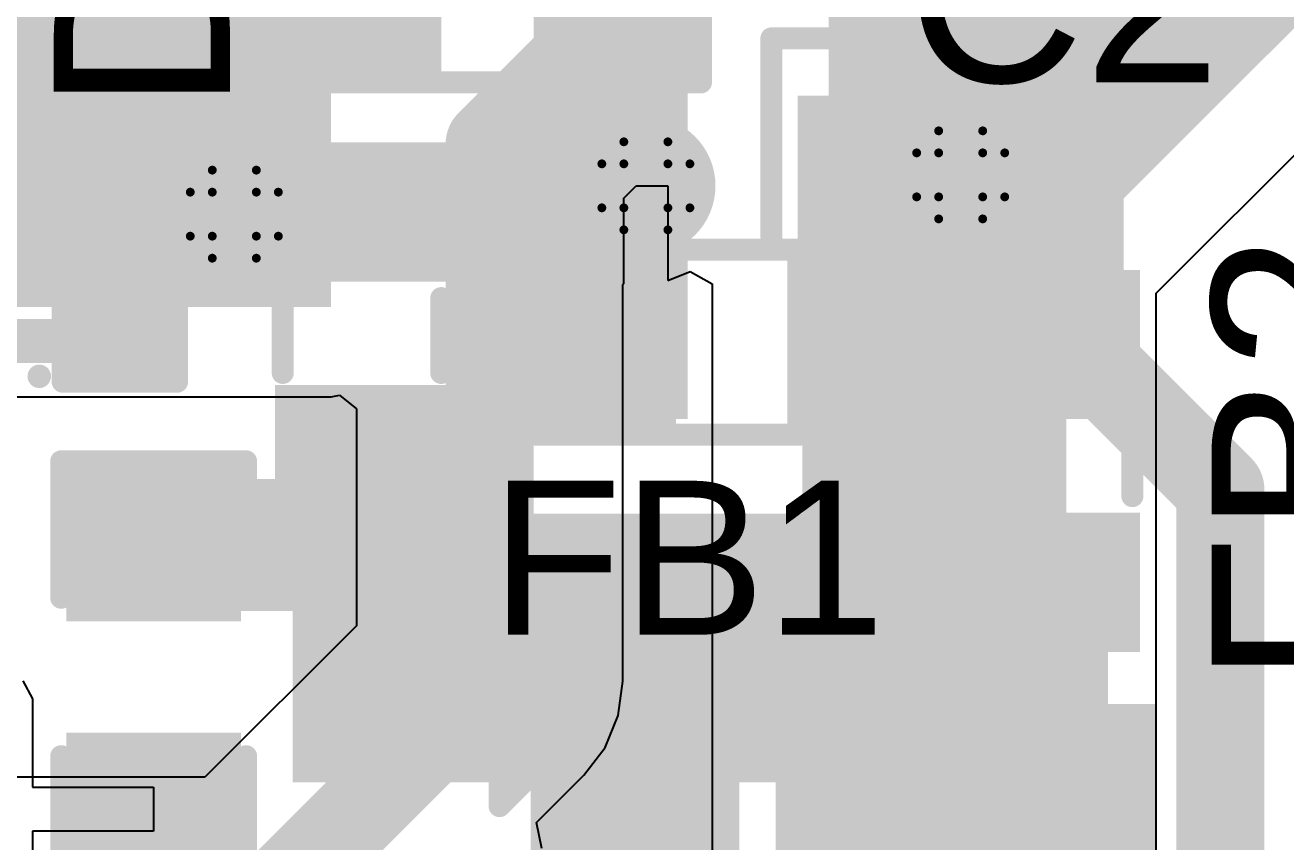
# Model space of a CAD drawing. Header units: inches. Extents: x -60 to 307, y -25 to 134.
# Drawn here: x -4.99 to 2.28, y 15.05 to 19.76 of the extents above; entities that cross this region are included whole.
import ezdxf

# ---------------------------------------------------------------- set-up
doc = ezdxf.new("R2010")
doc.units = ezdxf.units.IN
for name, color, linetype in [('BOARD OUTLINE', 216, 'Continuous'), ('Bottom Layer', 5, 'Continuous'), ('Bottom Solder', 6, 'Continuous'), ('Drill Drawing', 1, 'Continuous'), ('Top Layer', 1, 'Continuous'), ('Top Overlay', 2, 'Continuous'), ('Top Paste', 8, 'Continuous'), ('Top Solder', 216, 'Continuous'), ('Via Holes', 16, 'Continuous')]:
    doc.layers.add(name, color=color, linetype=linetype)
doc.styles.add('Arial', font='', dxfattribs={"height": 0.2})
doc.styles.get('Arial').set_extended_font_data('Arial')

# ---------------------------------------------------------------- blocks, each defined once
blk = doc.blocks.new('C___0603_4')
at = {"layer": 'Top Layer'}
for points in [[(-0.381, 0.4445), (-0.381, -0.4445), (-1.143, -0.4445), (-1.143, 0.4445)], [(1.143, 0.4445), (1.143, -0.4445), (0.381, -0.4445), (0.381, 0.4445)]]:
    blk.add_hatch(color=1, dxfattribs=at).paths.add_polyline_path(points)
at = {"layer": 'Top Paste'}
for points in [[(-0.381, 0.4445), (-0.381, -0.4445), (-1.143, -0.4445), (-1.143, 0.4445)], [(1.143, 0.4445), (1.143, -0.4445), (0.381, -0.4445), (0.381, 0.4445)]]:
    blk.add_hatch(color=8, dxfattribs=at).paths.add_polyline_path(points)
at = {"layer": 'Top Solder'}
for points in [[(-0.321, 0.5045), (-0.321, -0.5045), (-1.203, -0.5045), (-1.203, 0.5045)], [(1.203, 0.5045), (1.203, -0.5045), (0.321, -0.5045), (0.321, 0.5045)]]:
    blk.add_hatch(color=216, dxfattribs=at).paths.add_polyline_path(points)
at = {"layer": 'Top Overlay'}
for points in [[(-1.2446, -0.5334, 0.127, 0.127, 0), (-1.2446, 0.5334, 0.127, 0.127, 0)], [(-0.4572, 0.5334, 0.127, 0.127, 0), (-1.2446, 0.5334, 0.127, 0.127, 0)], [(1.2446, 0.5334, 0.127, 0.127, 0), (0.4572, 0.5334, 0.127, 0.127, 0)], [(1.2446, -0.5334, 0.127, 0.127, 0), (1.2446, 0.5334, 0.127, 0.127, 0)], [(-0.4572, -0.5334, 0.127, 0.127, 0), (-1.2446, -0.5334, 0.127, 0.127, 0)], [(1.2446, -0.5334, 0.127, 0.127, 0), (0.4572, -0.5334, 0.127, 0.127, 0)]]:
    blk.add_lwpolyline(points, format="xyseb", dxfattribs=at)
for points in [[(-1.2764, 0.5334, 0.0635, 0.0635, 1), (-1.2128, 0.5334, 0.0635, 0.0635, 1)], [(-1.2764, 0.5334, 0.0635, 0.0635, 1), (-1.2128, 0.5334, 0.0635, 0.0635, 1)], [(-0.4889, 0.5334, 0.0635, 0.0635, 1), (-0.4254, 0.5334, 0.0635, 0.0635, 1)], [(0.4254, 0.5334, 0.0635, 0.0635, 1), (0.4889, 0.5334, 0.0635, 0.0635, 1)], [(1.2128, 0.5334, 0.0635, 0.0635, 1), (1.2764, 0.5334, 0.0635, 0.0635, 1)], [(1.2128, 0.5334, 0.0635, 0.0635, 1), (1.2764, 0.5334, 0.0635, 0.0635, 1)], [(-1.2764, -0.5334, 0.0635, 0.0635, 1), (-1.2128, -0.5334, 0.0635, 0.0635, 1)], [(-1.2764, -0.5334, 0.0635, 0.0635, 1), (-1.2128, -0.5334, 0.0635, 0.0635, 1)], [(-0.4889, -0.5334, 0.0635, 0.0635, 1), (-0.4254, -0.5334, 0.0635, 0.0635, 1)], [(0.4254, -0.5334, 0.0635, 0.0635, 1), (0.4889, -0.5334, 0.0635, 0.0635, 1)], [(1.2128, -0.5334, 0.0635, 0.0635, 1), (1.2764, -0.5334, 0.0635, 0.0635, 1)], [(1.2128, -0.5334, 0.0635, 0.0635, 1), (1.2764, -0.5334, 0.0635, 0.0635, 1)]]:
    blk.add_lwpolyline(points, format="xyseb", close=True, dxfattribs=at)
blk = doc.blocks.new('IND_0603__1608_M_______8')
at = {"layer": 'Top Layer'}
for points in [[(-1, 0.4), (-0.4, 0.4), (-0.4, -0.4), (-1, -0.4)], [(0.4, 0.4), (1, 0.4), (1, -0.4), (0.4, -0.4)]]:
    blk.add_hatch(color=1, dxfattribs=at).paths.add_polyline_path(points)
at = {"layer": 'Top Paste'}
for points in [[(-1, 0.4), (-0.4, 0.4), (-0.4, -0.4), (-1, -0.4)], [(0.4, 0.4), (1, 0.4), (1, -0.4), (0.4, -0.4)]]:
    blk.add_hatch(color=8, dxfattribs=at).paths.add_polyline_path(points)
at = {"layer": 'Top Solder'}
for points in [[(-1.1016, 0.5016), (-0.2984, 0.5016), (-0.2984, -0.5016), (-1.1016, -0.5016)], [(0.2984, 0.5016), (1.1016, 0.5016), (1.1016, -0.5016), (0.2984, -0.5016)]]:
    blk.add_hatch(color=216, dxfattribs=at).paths.add_polyline_path(points)
at = {"layer": 'Top Overlay'}
for points in [[(0.2286, 0.4572, 0.127, 0.127, 0), (-0.2032, 0.4572, 0.127, 0.127, 0)], [(0.2286, -0.4572, 0.127, 0.127, 0), (-0.2032, -0.4572, 0.127, 0.127, 0)]]:
    blk.add_lwpolyline(points, format="xyseb", dxfattribs=at)
for points in [[(-0.2349, 0.4572, 0.0635, 0.0635, 1), (-0.1714, 0.4572, 0.0635, 0.0635, 1)], [(0.1968, 0.4572, 0.0635, 0.0635, 1), (0.2604, 0.4572, 0.0635, 0.0635, 1)], [(-0.2349, -0.4572, 0.0635, 0.0635, 1), (-0.1714, -0.4572, 0.0635, 0.0635, 1)], [(0.1968, -0.4572, 0.0635, 0.0635, 1), (0.2604, -0.4572, 0.0635, 0.0635, 1)]]:
    blk.add_lwpolyline(points, format="xyseb", close=True, dxfattribs=at)
blk = doc.blocks.new('SOT_25_5_12')
at = {"layer": 'Top Layer'}
for points in [[(-1.7, 1.3), (-0.7, 1.3), (-0.7, 0.6), (-1.7, 0.6)], [(0.7, 1.3), (1.7, 1.3), (1.7, 0.6), (0.7, 0.6)], [(-1.7, 0.35), (-0.7, 0.35), (-0.7, -0.35), (-1.7, -0.35)], [(-1.7, -0.6), (-0.7, -0.6), (-0.7, -1.3), (-1.7, -1.3)], [(0.7, -0.6), (1.7, -0.6), (1.7, -1.3), (0.7, -1.3)]]:
    blk.add_hatch(color=1, dxfattribs=at).paths.add_polyline_path(points)
at = {"layer": 'Top Paste'}
for points in [[(-1.7, 1.3), (-0.7, 1.3), (-0.7, 0.6), (-1.7, 0.6)], [(0.7, 1.3), (1.7, 1.3), (1.7, 0.6), (0.7, 0.6)], [(-1.7, 0.35), (-0.7, 0.35), (-0.7, -0.35), (-1.7, -0.35)], [(-1.7, -0.6), (-0.7, -0.6), (-0.7, -1.3), (-1.7, -1.3)], [(0.7, -0.6), (1.7, -0.6), (1.7, -1.3), (0.7, -1.3)]]:
    blk.add_hatch(color=8, dxfattribs=at).paths.add_polyline_path(points)
at = {"layer": 'Top Solder'}
for points in [[(-1.8016, 1.4016), (-0.5984, 1.4016), (-0.5984, 0.4984), (-1.8016, 0.4984)], [(0.5984, 1.4016), (1.8016, 1.4016), (1.8016, 0.4984), (0.5984, 0.4984)], [(-1.8016, 0.4516), (-0.5984, 0.4516), (-0.5984, -0.4516), (-1.8016, -0.4516)], [(-1.8016, -0.4984), (-0.5984, -0.4984), (-0.5984, -1.4016), (-1.8016, -1.4016)], [(0.5984, -0.4984), (1.8016, -0.4984), (1.8016, -1.4016), (0.5984, -1.4016)]]:
    blk.add_hatch(color=216, dxfattribs=at).paths.add_polyline_path(points)
at = {"layer": 'Top Overlay'}
for points in [[(-0.762, 1.4224, 0.127, 0.127, 0), (-0.762, 1.5494, 0.127, 0.127, 0)], [(-0.762, 1.5494, 0.127, 0.127, 0), (0.762, 1.5494, 0.127, 0.127, 0)], [(0.762, 1.4224, 0.127, 0.127, 0), (0.762, 1.5494, 0.127, 0.127, 0)], [(-1.9812, 0.8128, 0.127, 0.127, 0), (-1.9812, 1.0668, 0.127, 0.127, 0)], [(-1.9812, 1.0668, 0.127, 0.127, 0), (-1.8542, 0.9398, 0.127, 0.127, 0)], [(-1.9812, 0.8128, 0.127, 0.127, 0), (-1.8542, 0.9398, 0.127, 0.127, 0)], [(-0.762, -1.5494, 0.127, 0.127, 0), (-0.762, -1.4224, 0.127, 0.127, 0)], [(0.762, -1.5494, 0.127, 0.127, 0), (0.762, -1.4224, 0.127, 0.127, 0)], [(-0.762, -1.5494, 0.127, 0.127, 0), (0.762, -1.5494, 0.127, 0.127, 0)]]:
    blk.add_lwpolyline(points, format="xyseb", dxfattribs=at)
for points in [[(-0.7937, 1.5494, 0.0635, 0.0635, 1), (-0.7302, 1.5494, 0.0635, 0.0635, 1)], [(-0.7937, 1.5494, 0.0635, 0.0635, 1), (-0.7302, 1.5494, 0.0635, 0.0635, 1)], [(0.7302, 1.5494, 0.0635, 0.0635, 1), (0.7937, 1.5494, 0.0635, 0.0635, 1)], [(0.7302, 1.5494, 0.0635, 0.0635, 1), (0.7937, 1.5494, 0.0635, 0.0635, 1)], [(-0.7937, 1.4224, 0.0635, 0.0635, 1), (-0.7302, 1.4224, 0.0635, 0.0635, 1)], [(0.7302, 1.4224, 0.0635, 0.0635, 1), (0.7937, 1.4224, 0.0635, 0.0635, 1)], [(-2.013, 1.0668, 0.0635, 0.0635, 1), (-1.9494, 1.0668, 0.0635, 0.0635, 1)], [(-2.013, 1.0668, 0.0635, 0.0635, 1), (-1.9494, 1.0668, 0.0635, 0.0635, 1)], [(-1.886, 0.9398, 0.0635, 0.0635, 1), (-1.8224, 0.9398, 0.0635, 0.0635, 1)], [(-1.886, 0.9398, 0.0635, 0.0635, 1), (-1.8224, 0.9398, 0.0635, 0.0635, 1)], [(-2.013, 0.8128, 0.0635, 0.0635, 1), (-1.9494, 0.8128, 0.0635, 0.0635, 1)], [(-2.013, 0.8128, 0.0635, 0.0635, 1), (-1.9494, 0.8128, 0.0635, 0.0635, 1)], [(-0.7937, -1.4224, 0.0635, 0.0635, 1), (-0.7302, -1.4224, 0.0635, 0.0635, 1)], [(0.7302, -1.4224, 0.0635, 0.0635, 1), (0.7937, -1.4224, 0.0635, 0.0635, 1)], [(-0.7937, -1.5494, 0.0635, 0.0635, 1), (-0.7302, -1.5494, 0.0635, 0.0635, 1)], [(-0.7937, -1.5494, 0.0635, 0.0635, 1), (-0.7302, -1.5494, 0.0635, 0.0635, 1)], [(0.7302, -1.5494, 0.0635, 0.0635, 1), (0.7937, -1.5494, 0.0635, 0.0635, 1)], [(0.7302, -1.5494, 0.0635, 0.0635, 1), (0.7937, -1.5494, 0.0635, 0.0635, 1)]]:
    blk.add_lwpolyline(points, format="xyseb", close=True, dxfattribs=at)
blk = doc.blocks.new('R___0603_19')
at = {"layer": 'Top Layer'}
for points in [[(-0.381, 0.4445), (-0.381, -0.4445), (-1.143, -0.4445), (-1.143, 0.4445)], [(1.143, 0.4445), (1.143, -0.4445), (0.381, -0.4445), (0.381, 0.4445)]]:
    blk.add_hatch(color=1, dxfattribs=at).paths.add_polyline_path(points)
at = {"layer": 'Top Paste'}
for points in [[(-0.381, 0.4445), (-0.381, -0.4445), (-1.143, -0.4445), (-1.143, 0.4445)], [(1.143, 0.4445), (1.143, -0.4445), (0.381, -0.4445), (0.381, 0.4445)]]:
    blk.add_hatch(color=8, dxfattribs=at).paths.add_polyline_path(points)
at = {"layer": 'Top Solder'}
for points in [[(-0.2794, 0.5461), (-0.2794, -0.5461), (-1.2446, -0.5461), (-1.2446, 0.5461)], [(1.2446, 0.5461), (1.2446, -0.5461), (0.2794, -0.5461), (0.2794, 0.5461)]]:
    blk.add_hatch(color=216, dxfattribs=at).paths.add_polyline_path(points)
at = {"layer": 'Top Overlay'}
for points in [[(-1.2192, 0.5334, 0.127, 0.127, 0), (-1.2192, -0.5334, 0.127, 0.127, 0)], [(1.2192, 0.5334, 0.127, 0.127, 0), (-1.2192, 0.5334, 0.127, 0.127, 0)], [(1.2192, 0.5334, 0.127, 0.127, 0), (1.2192, -0.5334, 0.127, 0.127, 0)], [(1.2192, -0.5334, 0.127, 0.127, 0), (-1.2192, -0.5334, 0.127, 0.127, 0)]]:
    blk.add_lwpolyline(points, format="xyseb", dxfattribs=at)
for points in [[(-1.25095, 0.5334, 0.0635, 0.0635, 1), (-1.18745, 0.5334, 0.0635, 0.0635, 1)], [(-1.25095, 0.5334, 0.0635, 0.0635, 1), (-1.18745, 0.5334, 0.0635, 0.0635, 1)], [(1.18745, 0.5334, 0.0635, 0.0635, 1), (1.25095, 0.5334, 0.0635, 0.0635, 1)], [(1.18745, 0.5334, 0.0635, 0.0635, 1), (1.25095, 0.5334, 0.0635, 0.0635, 1)], [(-1.25095, -0.5334, 0.0635, 0.0635, 1), (-1.18745, -0.5334, 0.0635, 0.0635, 1)], [(-1.25095, -0.5334, 0.0635, 0.0635, 1), (-1.18745, -0.5334, 0.0635, 0.0635, 1)], [(1.18745, -0.5334, 0.0635, 0.0635, 1), (1.25095, -0.5334, 0.0635, 0.0635, 1)], [(1.18745, -0.5334, 0.0635, 0.0635, 1), (1.25095, -0.5334, 0.0635, 0.0635, 1)]]:
    blk.add_lwpolyline(points, format="xyseb", close=True, dxfattribs=at)
blk = doc.blocks.new('IND_0603__1608_M_______31')
at = {"layer": 'Top Layer'}
for points in [[(-1, 0.4), (-0.4, 0.4), (-0.4, -0.4), (-1, -0.4)], [(0.4, 0.4), (1, 0.4), (1, -0.4), (0.4, -0.4)]]:
    blk.add_hatch(color=1, dxfattribs=at).paths.add_polyline_path(points)
at = {"layer": 'Top Paste'}
for points in [[(-1, 0.4), (-0.4, 0.4), (-0.4, -0.4), (-1, -0.4)], [(0.4, 0.4), (1, 0.4), (1, -0.4), (0.4, -0.4)]]:
    blk.add_hatch(color=8, dxfattribs=at).paths.add_polyline_path(points)
at = {"layer": 'Top Solder'}
for points in [[(-1.1016, 0.5016), (-0.2984, 0.5016), (-0.2984, -0.5016), (-1.1016, -0.5016)], [(0.2984, 0.5016), (1.1016, 0.5016), (1.1016, -0.5016), (0.2984, -0.5016)]]:
    blk.add_hatch(color=216, dxfattribs=at).paths.add_polyline_path(points)
at = {"layer": 'Top Overlay'}
for points in [[(-0.2032, 0.4572, 0.127, 0.127, 0), (0.2286, 0.4572, 0.127, 0.127, 0)], [(-0.2032, -0.4572, 0.127, 0.127, 0), (0.2286, -0.4572, 0.127, 0.127, 0)]]:
    blk.add_lwpolyline(points, format="xyseb", dxfattribs=at)
for points in [[(-0.2349, 0.4572, 0.0635, 0.0635, 1), (-0.1714, 0.4572, 0.0635, 0.0635, 1)], [(0.1968, 0.4572, 0.0635, 0.0635, 1), (0.2604, 0.4572, 0.0635, 0.0635, 1)], [(-0.2349, -0.4572, 0.0635, 0.0635, 1), (-0.1714, -0.4572, 0.0635, 0.0635, 1)], [(0.1968, -0.4572, 0.0635, 0.0635, 1), (0.2604, -0.4572, 0.0635, 0.0635, 1)]]:
    blk.add_lwpolyline(points, format="xyseb", close=True, dxfattribs=at)
blk = doc.blocks.new('X1SON_32')
at = {"layer": 'Top Layer'}
for points in [[(-0.5, 0.25), (-0.2, 0.25), (-0.2, -0.25), (-0.5, -0.25)], [(0.2, 0.25), (0.5, 0.25), (0.5, -0.25), (0.2, -0.25)]]:
    blk.add_hatch(color=1, dxfattribs=at).paths.add_polyline_path(points)
at = {"layer": 'Top Paste'}
for points in [[(-0.5, 0.25), (-0.2, 0.25), (-0.2, -0.25), (-0.5, -0.25)], [(0.2, 0.25), (0.5, 0.25), (0.5, -0.25), (0.2, -0.25)]]:
    blk.add_hatch(color=8, dxfattribs=at).paths.add_polyline_path(points)
at = {"layer": 'Top Solder'}
for points in [[(-0.6016, 0.3516), (-0.0984, 0.3516), (-0.0984, -0.3516), (-0.6016, -0.3516)], [(0.0984, 0.3516), (0.6016, 0.3516), (0.6016, -0.3516), (0.0984, -0.3516)]]:
    blk.add_hatch(color=216, dxfattribs=at).paths.add_polyline_path(points)
at = {"layer": 'Top Overlay'}
for points in [[(-0.5486, 0.4651, 0.127, 0.127, 1), (-0.5573, 0.4651, 0.127, 0.127, 1)], [(-0.5891, 0.4651, 0.0635, 0.0635, 1), (-0.5256, 0.4651, 0.0635, 0.0635, 1)], [(-0.5803, 0.4651, 0.0635, 0.0635, 1), (-0.5168, 0.4651, 0.0635, 0.0635, 1)], [(-0.6159, 0.3302, 0.0635, 0.0635, 1), (-0.5524, 0.3302, 0.0635, 0.0635, 1)], [(-0.6159, 0.3302, 0.0635, 0.0635, 1), (-0.5524, 0.3302, 0.0635, 0.0635, 1)], [(0.5524, 0.3302, 0.0635, 0.0635, 1), (0.6159, 0.3302, 0.0635, 0.0635, 1)], [(0.5524, 0.3302, 0.0635, 0.0635, 1), (0.6159, 0.3302, 0.0635, 0.0635, 1)], [(-0.6159, -0.3302, 0.0635, 0.0635, 1), (-0.5524, -0.3302, 0.0635, 0.0635, 1)], [(-0.6159, -0.3302, 0.0635, 0.0635, 1), (-0.5524, -0.3302, 0.0635, 0.0635, 1)], [(0.5524, -0.3302, 0.0635, 0.0635, 1), (0.6159, -0.3302, 0.0635, 0.0635, 1)], [(0.5524, -0.3302, 0.0635, 0.0635, 1), (0.6159, -0.3302, 0.0635, 0.0635, 1)]]:
    blk.add_lwpolyline(points, format="xyseb", close=True, dxfattribs=at)
for points in [[(-0.5842, 0.3302, 0.127, 0.127, 0), (0.5842, 0.3302, 0.127, 0.127, 0)], [(-0.5842, 0.3302, 0.127, 0.127, 0), (-0.5842, -0.3302, 0.127, 0.127, 0)], [(0.5842, 0.3302, 0.127, 0.127, 0), (0.5842, -0.3302, 0.127, 0.127, 0)], [(-0.5842, -0.3302, 0.127, 0.127, 0), (0.5842, -0.3302, 0.127, 0.127, 0)]]:
    blk.add_lwpolyline(points, format="xyseb", dxfattribs=at)
blk = doc.blocks.new('C___0603_76')
at = {"layer": 'Top Layer'}
for points in [[(-0.381, 0.4445), (-0.381, -0.4445), (-1.143, -0.4445), (-1.143, 0.4445)], [(1.143, 0.4445), (1.143, -0.4445), (0.381, -0.4445), (0.381, 0.4445)]]:
    blk.add_hatch(color=1, dxfattribs=at).paths.add_polyline_path(points)
at = {"layer": 'Top Paste'}
for points in [[(-0.381, 0.4445), (-0.381, -0.4445), (-1.143, -0.4445), (-1.143, 0.4445)], [(1.143, 0.4445), (1.143, -0.4445), (0.381, -0.4445), (0.381, 0.4445)]]:
    blk.add_hatch(color=8, dxfattribs=at).paths.add_polyline_path(points)
at = {"layer": 'Top Solder'}
for points in [[(-0.321, 0.5045), (-0.321, -0.5045), (-1.203, -0.5045), (-1.203, 0.5045)], [(1.203, 0.5045), (1.203, -0.5045), (0.321, -0.5045), (0.321, 0.5045)]]:
    blk.add_hatch(color=216, dxfattribs=at).paths.add_polyline_path(points)
at = {"layer": 'Top Overlay'}
for points in [[(-1.2446, 0.5334, 0.127, 0.127, 0), (-1.2446, -0.5334, 0.127, 0.127, 0)], [(-0.4572, 0.5334, 0.127, 0.127, 0), (-1.2446, 0.5334, 0.127, 0.127, 0)], [(1.2446, 0.5334, 0.127, 0.127, 0), (0.4572, 0.5334, 0.127, 0.127, 0)], [(1.2446, 0.5334, 0.127, 0.127, 0), (1.2446, -0.5334, 0.127, 0.127, 0)], [(-0.4572, -0.5334, 0.127, 0.127, 0), (-1.2446, -0.5334, 0.127, 0.127, 0)], [(1.2446, -0.5334, 0.127, 0.127, 0), (0.4572, -0.5334, 0.127, 0.127, 0)]]:
    blk.add_lwpolyline(points, format="xyseb", dxfattribs=at)
for points in [[(-1.2764, 0.5334, 0.0635, 0.0635, 1), (-1.2128, 0.5334, 0.0635, 0.0635, 1)], [(-1.2764, 0.5334, 0.0635, 0.0635, 1), (-1.2128, 0.5334, 0.0635, 0.0635, 1)], [(-0.4889, 0.5334, 0.0635, 0.0635, 1), (-0.4254, 0.5334, 0.0635, 0.0635, 1)], [(0.4254, 0.5334, 0.0635, 0.0635, 1), (0.4889, 0.5334, 0.0635, 0.0635, 1)], [(1.2128, 0.5334, 0.0635, 0.0635, 1), (1.2764, 0.5334, 0.0635, 0.0635, 1)], [(1.2128, 0.5334, 0.0635, 0.0635, 1), (1.2764, 0.5334, 0.0635, 0.0635, 1)], [(-1.2764, -0.5334, 0.0635, 0.0635, 1), (-1.2128, -0.5334, 0.0635, 0.0635, 1)], [(-1.2764, -0.5334, 0.0635, 0.0635, 1), (-1.2128, -0.5334, 0.0635, 0.0635, 1)], [(-0.4889, -0.5334, 0.0635, 0.0635, 1), (-0.4254, -0.5334, 0.0635, 0.0635, 1)], [(0.4254, -0.5334, 0.0635, 0.0635, 1), (0.4889, -0.5334, 0.0635, 0.0635, 1)], [(1.2128, -0.5334, 0.0635, 0.0635, 1), (1.2764, -0.5334, 0.0635, 0.0635, 1)], [(1.2128, -0.5334, 0.0635, 0.0635, 1), (1.2764, -0.5334, 0.0635, 0.0635, 1)]]:
    blk.add_lwpolyline(points, format="xyseb", close=True, dxfattribs=at)

msp = doc.modelspace()

# ---------------------------------------------------------------- hatches: boundary and pattern name
at = {"layer": 'Bottom Layer'}
msp.add_hatch(color=5, dxfattribs=at).paths.add_polyline_path([(-5.9436, 18.1356), (-3.2258, 18.1356), (-3.2258, 24.13), (-5.9436, 24.13)])
h = msp.add_hatch(color=5, dxfattribs=at)
edge = h.paths.add_edge_path()
edge.add_arc((-1.4099, 18.8343), 0.3, 0, 360)
h = msp.add_hatch(color=5, dxfattribs=at)
edge = h.paths.add_edge_path()
edge.add_arc((0.4064, 18.8976), 0.3, 0, 360)
h = msp.add_hatch(color=5, dxfattribs=at)
edge = h.paths.add_edge_path()
edge.add_arc((-3.7846, 18.6708), 0.3, 0, 360)
at = {"layer": 'Bottom Solder'}
h = msp.add_hatch(color=6, dxfattribs=at)
edge = h.paths.add_edge_path()
edge.add_arc((0.4064, 18.8976), 0.4016, 0, 360)
h = msp.add_hatch(color=6, dxfattribs=at)
edge = h.paths.add_edge_path()
edge.add_arc((-1.4099, 18.8343), 0.4016, 0, 360)
h = msp.add_hatch(color=6, dxfattribs=at)
edge = h.paths.add_edge_path()
edge.add_arc((-3.7846, 18.6708), 0.4016, 0, 360)
at = {"layer": 'Top Layer'}
for points in [[(-2.0574, 17.4879), (-1.1684, 17.4879), (-1.1684, 20.4089), (-2.0574, 20.4089)], [(-0.5334, 17.4879), (1.3462, 17.4879), (1.3462, 19.3548), (-0.5334, 19.3548)], [(-3.448, 16.3068), (-2.5654, 16.3068), (-2.5654, 17.5832), (-3.448, 17.5832)], [(-4.6945, 16.381), (-2.5654, 16.381), (-2.5654, 17.143), (-4.6945, 17.143)], [(-3.448, 15.392), (-0.2794, 15.392), (-0.2794, 16.9418), (-3.448, 16.9418)]]:
    msp.add_hatch(color=1, dxfattribs=at).paths.add_polyline_path(points)
h = msp.add_hatch(color=1, dxfattribs=at)
edge = h.paths.add_edge_path()
edge.add_arc((-1.4099, 18.8343), 0.3, 0, 360)
h = msp.add_hatch(color=1, dxfattribs=at)
edge = h.paths.add_edge_path()
edge.add_arc((0.4064, 18.8976), 0.3, 0, 360)
h = msp.add_hatch(color=1, dxfattribs=at)
edge = h.paths.add_edge_path()
edge.add_arc((-3.7846, 18.6708), 0.3, 0, 360)
at = {"layer": 'Top Solder'}
h = msp.add_hatch(color=216, dxfattribs=at)
edge = h.paths.add_edge_path()
edge.add_arc((0.4064, 18.8976), 0.4016, 0, 360)
h = msp.add_hatch(color=216, dxfattribs=at)
edge = h.paths.add_edge_path()
edge.add_arc((-1.4099, 18.8343), 0.4016, 0, 360)
h = msp.add_hatch(color=216, dxfattribs=at)
edge = h.paths.add_edge_path()
edge.add_arc((-3.7846, 18.6708), 0.4016, 0, 360)
at = {"layer": 'Via Holes'}
h = msp.add_hatch(color=7, dxfattribs=at)
edge = h.paths.add_edge_path()
edge.add_arc((-1.4099, 18.8343), 0.15, 0, 360)
h = msp.add_hatch(color=7, dxfattribs=at)
edge = h.paths.add_edge_path()
edge.add_arc((0.4064, 18.8976), 0.15, 0, 360)
h = msp.add_hatch(color=7, dxfattribs=at)
edge = h.paths.add_edge_path()
edge.add_arc((-3.7846, 18.6708), 0.15, 0, 360)

# ---------------------------------------------------------------- linework, layer by layer
at = {"layer": 'BOARD OUTLINE'}
msp.add_lwpolyline([(33.8897, 54.2383, 0.254, 0.254, -6.230382), (11.9835, 54.2604, 0.254, 0.254, 0)], format="xyseb", dxfattribs=at)
at = {"layer": 'Bottom Layer'}
for p, q in [((1.535, 18.2146), (4.1882, 20.8678)), ((-1.5369, 18.7629), (-1.4655, 18.8343)), ((-1.4655, 18.8343), (-1.2829, 18.8343)), ((-1.2829, 18.8343), (-1.2829, 18.2872)), ((-1.5369, 18.269), (-1.5369, 18.7629)), ((-1.2829, 18.2872), (-1.154, 18.3406)), ((-1.154, 18.3406), (-1.027, 18.2678)), ((-1.5428, 18.265), (-1.5369, 18.269)), ((-1.5428, 15.9766), (-1.5428, 18.265)), ((-1.027, 18.2678), (-1.027, 6.35)), ((1.535, 6.35), (1.535, 18.2146)), ((-5.9436, 17.6176), (-3.2258, 17.6176)), ((-3.2258, 17.6176), (-3.1781, 17.6271)), ((-3.1781, 17.6271), (-3.08, 17.5466)), ((-3.08, 17.5466), (-3.08, 16.295)), ((-3.08, 16.295), (-3.954, 15.421)), ((-1.569, 15.7777), (-1.5428, 15.9766)), ((-1.5428, 15.9766), (-1.5428, 15.9766)), ((-1.6458, 15.5923), (-1.569, 15.7777)), ((-1.7679, 15.4331), (-1.6458, 15.5923)), ((-3.954, 15.421), (-6.3526, 15.421)), ((-2.0406, 15.1604), (-1.7679, 15.4331)), ((-2.0108, 15.0106), (-2.0406, 15.1604))]:
    msp.add_line(p, q, dxfattribs=at)
for points in [[(-2.3114, 19.0754, 0.508, 0.508, 0), (9.1186, 30.5054, 0.508, 0.508, 0)], [(0.4064, 18.8976, 1.524, 1.524, 0), (3.6576, 22.1488, 1.524, 1.524, 0)], [(0.254, 18.7452, 1.524, 1.524, 0), (0.4064, 18.8976, 1.524, 1.524, 0)], [(0.254, 6.35, 1.524, 1.524, 0), (0.254, 18.7452, 1.524, 1.524, 0)], [(-2.3114, 15.9766, 0.508, 0.508, 0), (-2.3114, 19.0754, 0.508, 0.508, 0)], [(-3.6356, 14.6524, 0.508, 0.508, 0), (-2.3114, 15.9766, 0.508, 0.508, 0)]]:
    msp.add_lwpolyline(points, format="xyseb", dxfattribs=at)
for points in [[(0.0254, 18.8976, 0.762, 0.762, 1), (0.7874, 18.8976, 0.762, 0.762, 1)], [(0.0254, 18.8976, 0.762, 0.762, 1), (0.7874, 18.8976, 0.762, 0.762, 1)], [(-0.127, 18.7452, 0.762, 0.762, 1), (0.635, 18.7452, 0.762, 0.762, 1)], [(-0.127, 18.7452, 0.762, 0.762, 1), (0.635, 18.7452, 0.762, 0.762, 1)], [(-2.4384, 19.0754, 0.254, 0.254, 1), (-2.1844, 19.0754, 0.254, 0.254, 1)], [(-2.4384, 19.0754, 0.254, 0.254, 1), (-2.1844, 19.0754, 0.254, 0.254, 1)], [(-2.4384, 15.9766, 0.254, 0.254, 1), (-2.1844, 15.9766, 0.254, 0.254, 1)], [(-2.4384, 15.9766, 0.254, 0.254, 1), (-2.1844, 15.9766, 0.254, 0.254, 1)]]:
    msp.add_lwpolyline(points, format="xyseb", close=True, dxfattribs=at)
at = {"layer": 'Drill Drawing'}
for points in [[(0.2794, 19.0246, 0.0508, 0.0508, 0), (0.2794, 19.1516, 0.0508, 0.0508, 0)], [(0.2794, 19.1516, 0.0508, 0.0508, 0), (0.5334, 19.1516, 0.0508, 0.0508, 0)], [(0.5334, 19.0246, 0.0508, 0.0508, 0), (0.5334, 19.1516, 0.0508, 0.0508, 0)], [(-1.5369, 18.9613, 0.0508, 0.0508, 0), (-1.5369, 19.0883, 0.0508, 0.0508, 0)], [(-1.5369, 19.0883, 0.0508, 0.0508, 0), (-1.2829, 19.0883, 0.0508, 0.0508, 0)], [(-1.2829, 18.9613, 0.0508, 0.0508, 0), (-1.2829, 19.0883, 0.0508, 0.0508, 0)], [(-1.6639, 18.7073, 0.0508, 0.0508, 0), (-1.6639, 18.9613, 0.0508, 0.0508, 0)], [(-1.6639, 18.9613, 0.0508, 0.0508, 0), (-1.5369, 18.9613, 0.0508, 0.0508, 0)], [(-1.2829, 18.9613, 0.0508, 0.0508, 0), (-1.1559, 18.9613, 0.0508, 0.0508, 0)], [(-1.1559, 18.7073, 0.0508, 0.0508, 0), (-1.1559, 18.9613, 0.0508, 0.0508, 0)], [(0.1524, 18.7706, 0.0508, 0.0508, 0), (0.1524, 19.0246, 0.0508, 0.0508, 0)], [(0.1524, 19.0246, 0.0508, 0.0508, 0), (0.2794, 19.0246, 0.0508, 0.0508, 0)], [(0.5334, 19.0246, 0.0508, 0.0508, 0), (0.6604, 19.0246, 0.0508, 0.0508, 0)], [(0.6604, 18.7706, 0.0508, 0.0508, 0), (0.6604, 19.0246, 0.0508, 0.0508, 0)], [(-3.9116, 18.7978, 0.0508, 0.0508, 0), (-3.9116, 18.9248, 0.0508, 0.0508, 0)], [(-3.9116, 18.9248, 0.0508, 0.0508, 0), (-3.6576, 18.9248, 0.0508, 0.0508, 0)], [(-3.6576, 18.7978, 0.0508, 0.0508, 0), (-3.6576, 18.9248, 0.0508, 0.0508, 0)], [(-4.0386, 18.5438, 0.0508, 0.0508, 0), (-4.0386, 18.7978, 0.0508, 0.0508, 0)], [(-4.0386, 18.7978, 0.0508, 0.0508, 0), (-3.9116, 18.7978, 0.0508, 0.0508, 0)], [(-3.6576, 18.7978, 0.0508, 0.0508, 0), (-3.5306, 18.7978, 0.0508, 0.0508, 0)], [(-3.5306, 18.5438, 0.0508, 0.0508, 0), (-3.5306, 18.7978, 0.0508, 0.0508, 0)], [(0.1524, 18.7706, 0.0508, 0.0508, 0), (0.2794, 18.7706, 0.0508, 0.0508, 0)], [(0.2794, 18.6436, 0.0508, 0.0508, 0), (0.2794, 18.7706, 0.0508, 0.0508, 0)], [(0.5334, 18.7706, 0.0508, 0.0508, 0), (0.6604, 18.7706, 0.0508, 0.0508, 0)], [(0.5334, 18.6436, 0.0508, 0.0508, 0), (0.5334, 18.7706, 0.0508, 0.0508, 0)], [(-1.6639, 18.7073, 0.0508, 0.0508, 0), (-1.5369, 18.7073, 0.0508, 0.0508, 0)], [(-1.5369, 18.5803, 0.0508, 0.0508, 0), (-1.5369, 18.7073, 0.0508, 0.0508, 0)], [(-1.2829, 18.7073, 0.0508, 0.0508, 0), (-1.1559, 18.7073, 0.0508, 0.0508, 0)], [(-1.2829, 18.5803, 0.0508, 0.0508, 0), (-1.2829, 18.7073, 0.0508, 0.0508, 0)], [(0.2794, 18.6436, 0.0508, 0.0508, 0), (0.5334, 18.6436, 0.0508, 0.0508, 0)], [(-4.0386, 18.5438, 0.0508, 0.0508, 0), (-3.9116, 18.5438, 0.0508, 0.0508, 0)], [(-3.9116, 18.4168, 0.0508, 0.0508, 0), (-3.9116, 18.5438, 0.0508, 0.0508, 0)], [(-3.6576, 18.5438, 0.0508, 0.0508, 0), (-3.5306, 18.5438, 0.0508, 0.0508, 0)], [(-3.6576, 18.4168, 0.0508, 0.0508, 0), (-3.6576, 18.5438, 0.0508, 0.0508, 0)], [(-1.5369, 18.5803, 0.0508, 0.0508, 0), (-1.2829, 18.5803, 0.0508, 0.0508, 0)], [(-3.9116, 18.4168, 0.0508, 0.0508, 0), (-3.6576, 18.4168, 0.0508, 0.0508, 0)]]:
    msp.add_lwpolyline(points, format="xyseb", dxfattribs=at)
for points in [[(0.2667, 19.1516, 0.0254, 0.0254, 1), (0.2921, 19.1516, 0.0254, 0.0254, 1)], [(0.2667, 19.1516, 0.0254, 0.0254, 1), (0.2921, 19.1516, 0.0254, 0.0254, 1)], [(0.5207, 19.1516, 0.0254, 0.0254, 1), (0.5461, 19.1516, 0.0254, 0.0254, 1)], [(0.5207, 19.1516, 0.0254, 0.0254, 1), (0.5461, 19.1516, 0.0254, 0.0254, 1)], [(-1.5496, 19.0883, 0.0254, 0.0254, 1), (-1.5242, 19.0883, 0.0254, 0.0254, 1)], [(-1.5496, 19.0883, 0.0254, 0.0254, 1), (-1.5242, 19.0883, 0.0254, 0.0254, 1)], [(-1.2956, 19.0883, 0.0254, 0.0254, 1), (-1.2702, 19.0883, 0.0254, 0.0254, 1)], [(-1.2956, 19.0883, 0.0254, 0.0254, 1), (-1.2702, 19.0883, 0.0254, 0.0254, 1)], [(-1.6766, 18.9613, 0.0254, 0.0254, 1), (-1.6512, 18.9613, 0.0254, 0.0254, 1)], [(-1.6766, 18.9613, 0.0254, 0.0254, 1), (-1.6512, 18.9613, 0.0254, 0.0254, 1)], [(-1.5496, 18.9613, 0.0254, 0.0254, 1), (-1.5242, 18.9613, 0.0254, 0.0254, 1)], [(-1.5496, 18.9613, 0.0254, 0.0254, 1), (-1.5242, 18.9613, 0.0254, 0.0254, 1)], [(-1.2956, 18.9613, 0.0254, 0.0254, 1), (-1.2702, 18.9613, 0.0254, 0.0254, 1)], [(-1.2956, 18.9613, 0.0254, 0.0254, 1), (-1.2702, 18.9613, 0.0254, 0.0254, 1)], [(-1.1686, 18.9613, 0.0254, 0.0254, 1), (-1.1432, 18.9613, 0.0254, 0.0254, 1)], [(-1.1686, 18.9613, 0.0254, 0.0254, 1), (-1.1432, 18.9613, 0.0254, 0.0254, 1)], [(0.1397, 19.0246, 0.0254, 0.0254, 1), (0.1651, 19.0246, 0.0254, 0.0254, 1)], [(0.1397, 19.0246, 0.0254, 0.0254, 1), (0.1651, 19.0246, 0.0254, 0.0254, 1)], [(0.2667, 19.0246, 0.0254, 0.0254, 1), (0.2921, 19.0246, 0.0254, 0.0254, 1)], [(0.2667, 19.0246, 0.0254, 0.0254, 1), (0.2921, 19.0246, 0.0254, 0.0254, 1)], [(0.5207, 19.0246, 0.0254, 0.0254, 1), (0.5461, 19.0246, 0.0254, 0.0254, 1)], [(0.5207, 19.0246, 0.0254, 0.0254, 1), (0.5461, 19.0246, 0.0254, 0.0254, 1)], [(0.6477, 19.0246, 0.0254, 0.0254, 1), (0.6731, 19.0246, 0.0254, 0.0254, 1)], [(0.6477, 19.0246, 0.0254, 0.0254, 1), (0.6731, 19.0246, 0.0254, 0.0254, 1)], [(-3.9243, 18.9248, 0.0254, 0.0254, 1), (-3.8989, 18.9248, 0.0254, 0.0254, 1)], [(-3.9243, 18.9248, 0.0254, 0.0254, 1), (-3.8989, 18.9248, 0.0254, 0.0254, 1)], [(-3.6703, 18.9248, 0.0254, 0.0254, 1), (-3.6449, 18.9248, 0.0254, 0.0254, 1)], [(-3.6703, 18.9248, 0.0254, 0.0254, 1), (-3.6449, 18.9248, 0.0254, 0.0254, 1)], [(-4.0513, 18.7978, 0.0254, 0.0254, 1), (-4.0259, 18.7978, 0.0254, 0.0254, 1)], [(-4.0513, 18.7978, 0.0254, 0.0254, 1), (-4.0259, 18.7978, 0.0254, 0.0254, 1)], [(-3.9243, 18.7978, 0.0254, 0.0254, 1), (-3.8989, 18.7978, 0.0254, 0.0254, 1)], [(-3.9243, 18.7978, 0.0254, 0.0254, 1), (-3.8989, 18.7978, 0.0254, 0.0254, 1)], [(-3.6703, 18.7978, 0.0254, 0.0254, 1), (-3.6449, 18.7978, 0.0254, 0.0254, 1)], [(-3.6703, 18.7978, 0.0254, 0.0254, 1), (-3.6449, 18.7978, 0.0254, 0.0254, 1)], [(-3.5433, 18.7978, 0.0254, 0.0254, 1), (-3.5179, 18.7978, 0.0254, 0.0254, 1)], [(-3.5433, 18.7978, 0.0254, 0.0254, 1), (-3.5179, 18.7978, 0.0254, 0.0254, 1)], [(0.1397, 18.7706, 0.0254, 0.0254, 1), (0.1651, 18.7706, 0.0254, 0.0254, 1)], [(0.1397, 18.7706, 0.0254, 0.0254, 1), (0.1651, 18.7706, 0.0254, 0.0254, 1)], [(0.2667, 18.7706, 0.0254, 0.0254, 1), (0.2921, 18.7706, 0.0254, 0.0254, 1)], [(0.2667, 18.7706, 0.0254, 0.0254, 1), (0.2921, 18.7706, 0.0254, 0.0254, 1)], [(0.5207, 18.7706, 0.0254, 0.0254, 1), (0.5461, 18.7706, 0.0254, 0.0254, 1)], [(0.5207, 18.7706, 0.0254, 0.0254, 1), (0.5461, 18.7706, 0.0254, 0.0254, 1)], [(0.6477, 18.7706, 0.0254, 0.0254, 1), (0.6731, 18.7706, 0.0254, 0.0254, 1)], [(0.6477, 18.7706, 0.0254, 0.0254, 1), (0.6731, 18.7706, 0.0254, 0.0254, 1)], [(-1.6766, 18.7073, 0.0254, 0.0254, 1), (-1.6512, 18.7073, 0.0254, 0.0254, 1)], [(-1.6766, 18.7073, 0.0254, 0.0254, 1), (-1.6512, 18.7073, 0.0254, 0.0254, 1)], [(-1.5496, 18.7073, 0.0254, 0.0254, 1), (-1.5242, 18.7073, 0.0254, 0.0254, 1)], [(-1.5496, 18.7073, 0.0254, 0.0254, 1), (-1.5242, 18.7073, 0.0254, 0.0254, 1)], [(-1.2956, 18.7073, 0.0254, 0.0254, 1), (-1.2702, 18.7073, 0.0254, 0.0254, 1)], [(-1.2956, 18.7073, 0.0254, 0.0254, 1), (-1.2702, 18.7073, 0.0254, 0.0254, 1)], [(-1.1686, 18.7073, 0.0254, 0.0254, 1), (-1.1432, 18.7073, 0.0254, 0.0254, 1)], [(-1.1686, 18.7073, 0.0254, 0.0254, 1), (-1.1432, 18.7073, 0.0254, 0.0254, 1)], [(0.2667, 18.6436, 0.0254, 0.0254, 1), (0.2921, 18.6436, 0.0254, 0.0254, 1)], [(0.2667, 18.6436, 0.0254, 0.0254, 1), (0.2921, 18.6436, 0.0254, 0.0254, 1)], [(0.5207, 18.6436, 0.0254, 0.0254, 1), (0.5461, 18.6436, 0.0254, 0.0254, 1)], [(0.5207, 18.6436, 0.0254, 0.0254, 1), (0.5461, 18.6436, 0.0254, 0.0254, 1)], [(-4.0513, 18.5438, 0.0254, 0.0254, 1), (-4.0259, 18.5438, 0.0254, 0.0254, 1)], [(-4.0513, 18.5438, 0.0254, 0.0254, 1), (-4.0259, 18.5438, 0.0254, 0.0254, 1)], [(-3.9243, 18.5438, 0.0254, 0.0254, 1), (-3.8989, 18.5438, 0.0254, 0.0254, 1)], [(-3.9243, 18.5438, 0.0254, 0.0254, 1), (-3.8989, 18.5438, 0.0254, 0.0254, 1)], [(-3.6703, 18.5438, 0.0254, 0.0254, 1), (-3.6449, 18.5438, 0.0254, 0.0254, 1)], [(-3.6703, 18.5438, 0.0254, 0.0254, 1), (-3.6449, 18.5438, 0.0254, 0.0254, 1)], [(-3.5433, 18.5438, 0.0254, 0.0254, 1), (-3.5179, 18.5438, 0.0254, 0.0254, 1)], [(-3.5433, 18.5438, 0.0254, 0.0254, 1), (-3.5179, 18.5438, 0.0254, 0.0254, 1)], [(-1.5496, 18.5803, 0.0254, 0.0254, 1), (-1.5242, 18.5803, 0.0254, 0.0254, 1)], [(-1.5496, 18.5803, 0.0254, 0.0254, 1), (-1.5242, 18.5803, 0.0254, 0.0254, 1)], [(-1.2956, 18.5803, 0.0254, 0.0254, 1), (-1.2702, 18.5803, 0.0254, 0.0254, 1)], [(-1.2956, 18.5803, 0.0254, 0.0254, 1), (-1.2702, 18.5803, 0.0254, 0.0254, 1)], [(-3.9243, 18.4168, 0.0254, 0.0254, 1), (-3.8989, 18.4168, 0.0254, 0.0254, 1)], [(-3.9243, 18.4168, 0.0254, 0.0254, 1), (-3.8989, 18.4168, 0.0254, 0.0254, 1)], [(-3.6703, 18.4168, 0.0254, 0.0254, 1), (-3.6449, 18.4168, 0.0254, 0.0254, 1)], [(-3.6703, 18.4168, 0.0254, 0.0254, 1), (-3.6449, 18.4168, 0.0254, 0.0254, 1)]]:
    msp.add_lwpolyline(points, format="xyseb", close=True, dxfattribs=at)
at = {"layer": 'Top Layer'}
for p, q in [((-5.0042, 15.9769), (-4.9485, 15.873)), ((-4.9485, 15.873), (-4.9485, 15.365)), ((-4.9485, 15.365), (-4.25, 15.365)), ((-4.25, 15.365), (-4.25, 15.111)), ((-4.25, 15.111), (-4.9485, 15.111)), ((-4.9485, 15.111), (-4.9485, 14.6487))]:
    msp.add_line(p, q, dxfattribs=at)
for points in [[(0.4064, 18.8976, 1.524, 1.524, 0), (0.4064, 26.4885, 1.524, 1.524, 0)], [(-1.8034, 19.7104, 0.254, 0.254, 0), (-1.5494, 19.9644, 0.254, 0.254, 0)], [(-3.4544, 19.5199, 0.254, 0.254, 0), (-3.0734, 19.9009, 0.254, 0.254, 0)], [(-3.6244, 19.3518, 0.254, 0.254, 0), (-3.4564, 19.5199, 0.254, 0.254, 0)], [(-3.4564, 19.5199, 0.254, 0.254, 0), (-3.4544, 19.5199, 0.254, 0.254, 0)], [(0.4064, 18.4214, 1.524, 1.524, 0), (0.4064, 18.8976, 1.524, 1.524, 0)], [(-5.7118, 19.3518, 0.254, 0.254, 0), (-3.6244, 19.3518, 0.254, 0.254, 0)], [(-5.7081, 18.6981, 0.508, 0.508, 0), (-3.0629, 18.6981, 0.508, 0.508, 0)], [(-3.0629, 18.6981, 0.508, 0.508, 0), (-3.048, 18.6832, 0.508, 0.508, 0)], [(-1.8034, 18.0594, 0.508, 0.508, 0), (-1.6764, 17.9324, 0.508, 0.508, 0)], [(1.0398, 17.9466, 0.508, 0.508, 0), (1.905, 17.0814, 0.508, 0.508, 0)], [(-0.1524, 17.9324, 0.381, 0.381, 0), (-0.1016, 17.9832, 0.381, 0.381, 0)], [(-5.6756, 17.938, 0.254, 0.254, 0), (-4.445, 17.938, 0.254, 0.254, 0)], [(0.9256, 17.8562, 0.381, 0.381, 0), (0.9398, 17.8704, 0.381, 0.381, 0)], [(0.9398, 17.9466, 0.254, 0.254, 0), (1.0398, 17.9466, 0.254, 0.254, 0)], [(1.905, 12.573, 0.508, 0.508, 0), (1.905, 17.0814, 0.508, 0.508, 0)], [(-0.2794, 12.9286, 0.762, 0.762, 0), (-0.2794, 16.5608, 0.762, 0.762, 0)], [(0.9398, 15.4048, 0.635, 0.635, 0), (0.9398, 16.2466, 0.635, 0.635, 0)], [(-1.498, 15.367, 0.381, 0.381, 0), (-1.473, 15.392, 0.381, 0.381, 0)], [(0.927, 15.392, 0.381, 0.381, 0), (0.9398, 15.4048, 0.381, 0.381, 0)], [(0.927, 15.392, 0.381, 0.381, 0), (0.952, 15.367, 0.381, 0.381, 0)], [(-4.25, 15.238, 0.254, 0.254, 0), (-4.192, 15.238, 0.254, 0.254, 0)]]:
    msp.add_lwpolyline(points, format="xyseb", dxfattribs=at)
for points in [[(-1.8669, 19.7104, 0.127, 0.127, 1), (-1.7399, 19.7104, 0.127, 0.127, 1)], [(-3.5199, 19.5199, 0.127, 0.127, 1), (-3.3929, 19.5199, 0.127, 0.127, 1)], [(-3.5199, 19.5199, 0.127, 0.127, 1), (-3.3929, 19.5199, 0.127, 0.127, 1)], [(-3.5179, 19.5199, 0.127, 0.127, 1), (-3.3909, 19.5199, 0.127, 0.127, 1)], [(-3.5179, 19.5199, 0.127, 0.127, 1), (-3.3909, 19.5199, 0.127, 0.127, 1)], [(0.0254, 18.8976, 0.762, 0.762, 1), (0.7874, 18.8976, 0.762, 0.762, 1)], [(0.0254, 18.8976, 0.762, 0.762, 1), (0.7874, 18.8976, 0.762, 0.762, 1)], [(-3.6879, 19.3518, 0.127, 0.127, 1), (-3.5609, 19.3518, 0.127, 0.127, 1)], [(-3.6879, 19.3518, 0.127, 0.127, 1), (-3.5609, 19.3518, 0.127, 0.127, 1)], [(0.0254, 18.4214, 0.762, 0.762, 1), (0.7874, 18.4214, 0.762, 0.762, 1)], [(-3.1899, 18.6981, 0.254, 0.254, 1), (-2.9359, 18.6981, 0.254, 0.254, 1)], [(-3.1899, 18.6981, 0.254, 0.254, 1), (-2.9359, 18.6981, 0.254, 0.254, 1)], [(-3.175, 18.6832, 0.254, 0.254, 1), (-2.921, 18.6832, 0.254, 0.254, 1)], [(-1.9304, 18.0594, 0.254, 0.254, 1), (-1.6764, 18.0594, 0.254, 0.254, 1)], [(-1.8034, 17.9324, 0.254, 0.254, 1), (-1.5494, 17.9324, 0.254, 0.254, 1)], [(0.9128, 17.9466, 0.254, 0.254, 1), (1.1668, 17.9466, 0.254, 0.254, 1)], [(-0.2477, 17.9324, 0.1905, 0.1905, 1), (-0.0571, 17.9324, 0.1905, 0.1905, 1)], [(-0.1968, 17.9832, 0.1905, 0.1905, 1), (-0.0063, 17.9832, 0.1905, 0.1905, 1)], [(-4.5085, 17.938, 0.127, 0.127, 1), (-4.3815, 17.938, 0.127, 0.127, 1)], [(0.8303, 17.8562, 0.1905, 0.1905, 1), (1.0208, 17.8562, 0.1905, 0.1905, 1)], [(0.8446, 17.8704, 0.1905, 0.1905, 1), (1.0351, 17.8704, 0.1905, 0.1905, 1)], [(0.8763, 17.9466, 0.127, 0.127, 1), (1.0033, 17.9466, 0.127, 0.127, 1)], [(0.9763, 17.9466, 0.127, 0.127, 1), (1.1033, 17.9466, 0.127, 0.127, 1)], [(1.778, 17.0814, 0.254, 0.254, 1), (2.032, 17.0814, 0.254, 0.254, 1)], [(1.778, 17.0814, 0.254, 0.254, 1), (2.032, 17.0814, 0.254, 0.254, 1)], [(-0.4699, 16.5608, 0.381, 0.381, 1), (-0.0889, 16.5608, 0.381, 0.381, 1)], [(0.781, 16.2466, 0.3175, 0.3175, 1), (1.0985, 16.2466, 0.3175, 0.3175, 1)], [(0.781, 15.4048, 0.3175, 0.3175, 1), (1.0985, 15.4048, 0.3175, 0.3175, 1)], [(-1.5682, 15.392, 0.1905, 0.1905, 1), (-1.3777, 15.392, 0.1905, 0.1905, 1)], [(0.8318, 15.392, 0.1905, 0.1905, 1), (1.0223, 15.392, 0.1905, 0.1905, 1)], [(0.8318, 15.392, 0.1905, 0.1905, 1), (1.0223, 15.392, 0.1905, 0.1905, 1)], [(0.8446, 15.4048, 0.1905, 0.1905, 1), (1.0351, 15.4048, 0.1905, 0.1905, 1)], [(-1.5933, 15.367, 0.1905, 0.1905, 1), (-1.4028, 15.367, 0.1905, 0.1905, 1)], [(0.8567, 15.367, 0.1905, 0.1905, 1), (1.0472, 15.367, 0.1905, 0.1905, 1)], [(-4.3135, 15.238, 0.127, 0.127, 1), (-4.1865, 15.238, 0.127, 0.127, 1)], [(-4.2555, 15.238, 0.127, 0.127, 1), (-4.1285, 15.238, 0.127, 0.127, 1)]]:
    msp.add_lwpolyline(points, format="xyseb", close=True, dxfattribs=at)
at = {"layer": 'Top Overlay'}
for points in [[(-0.6858, 19.685, 0.127, 0.127, 0), (-0.1778, 19.685, 0.127, 0.127, 0)], [(-0.6858, 18.542, 0.127, 0.127, 0), (-0.6858, 19.685, 0.127, 0.127, 0)], [(-1.3716, 18.4658, 0.127, 0.127, 0), (-1.016, 18.4658, 0.127, 0.127, 0)], [(-1.016, 18.4658, 0.127, 0.127, 0), (-0.4572, 18.4658, 0.127, 0.127, 0)], [(-1.3716, 17.399, 0.127, 0.127, 0), (-0.4572, 17.399, 0.127, 0.127, 0)], [(-3.1242, 16.4846, 0.127, 0.127, 0), (-3.1242, 16.8402, 0.127, 0.127, 0)], [(-3.1242, 16.4846, 0.127, 0.127, 0), (-2.5654, 16.4846, 0.127, 0.127, 0)]]:
    msp.add_lwpolyline(points, format="xyseb", dxfattribs=at)
for points in [[(-0.7176, 19.685, 0.0635, 0.0635, 1), (-0.654, 19.685, 0.0635, 0.0635, 1)], [(-0.7176, 19.685, 0.0635, 0.0635, 1), (-0.654, 19.685, 0.0635, 0.0635, 1)], [(-0.2095, 19.685, 0.0635, 0.0635, 1), (-0.1461, 19.685, 0.0635, 0.0635, 1)], [(-0.7176, 18.542, 0.0635, 0.0635, 1), (-0.654, 18.542, 0.0635, 0.0635, 1)], [(-1.4034, 18.4658, 0.0635, 0.0635, 1), (-1.3398, 18.4658, 0.0635, 0.0635, 1)], [(-1.0477, 18.4658, 0.0635, 0.0635, 1), (-0.9842, 18.4658, 0.0635, 0.0635, 1)], [(-1.0477, 18.4658, 0.0635, 0.0635, 1), (-0.9842, 18.4658, 0.0635, 0.0635, 1)], [(-0.4889, 18.4658, 0.0635, 0.0635, 1), (-0.4254, 18.4658, 0.0635, 0.0635, 1)], [(-1.4034, 17.399, 0.0635, 0.0635, 1), (-1.3398, 17.399, 0.0635, 0.0635, 1)], [(-0.4889, 17.399, 0.0635, 0.0635, 1), (-0.4254, 17.399, 0.0635, 0.0635, 1)], [(-3.1559, 16.8402, 0.0635, 0.0635, 1), (-3.0924, 16.8402, 0.0635, 0.0635, 1)], [(-3.1559, 16.4846, 0.0635, 0.0635, 1), (-3.0924, 16.4846, 0.0635, 0.0635, 1)], [(-3.1559, 16.4846, 0.0635, 0.0635, 1), (-3.0924, 16.4846, 0.0635, 0.0635, 1)], [(-2.5972, 16.4846, 0.0635, 0.0635, 1), (-2.5337, 16.4846, 0.0635, 0.0635, 1)]]:
    msp.add_lwpolyline(points, format="xyseb", close=True, dxfattribs=at)

# ---------------------------------------------------------------- block references
for name, p, rotation in [('R___0603_19', (-2.3114, 19.9644), 180), ('IND_0603__1608_M_______8', (-3.048, 17.9832), 270), ('X1SON_32', (-4.445, 18.288), 90), ('C___0603_76', (-0.9144, 17.9324), 180), ('IND_0603__1608_M_______31', (0.9398, 17.2466), 90), ('C___0603_4', (-4.25, 16), 270)]:
    msp.add_blockref(name, p, dxfattribs=dict(rotation=rotation))
msp.add_blockref('SOT_25_5_12', (-0.273, 14.442))

# ---------------------------------------------------------------- texts
at = {"layer": 'Top Overlay', "style": 'Arial'}
for s, p in [('D1', (-3.8102, 19.2619)), ('FB2', (2.8696, 15.9544))]:
    msp.add_text(s, height=1.016, rotation=90, dxfattribs=at).set_placement(p)
for s, height, p in [('C2', 1.016, (0.0934, 19.4312)), ('FB1', 0.889, (-2.3068, 16.2434))]:
    msp.add_text(s, height=height, dxfattribs=at).set_placement(p)

doc.saveas('drawing.dxf')
